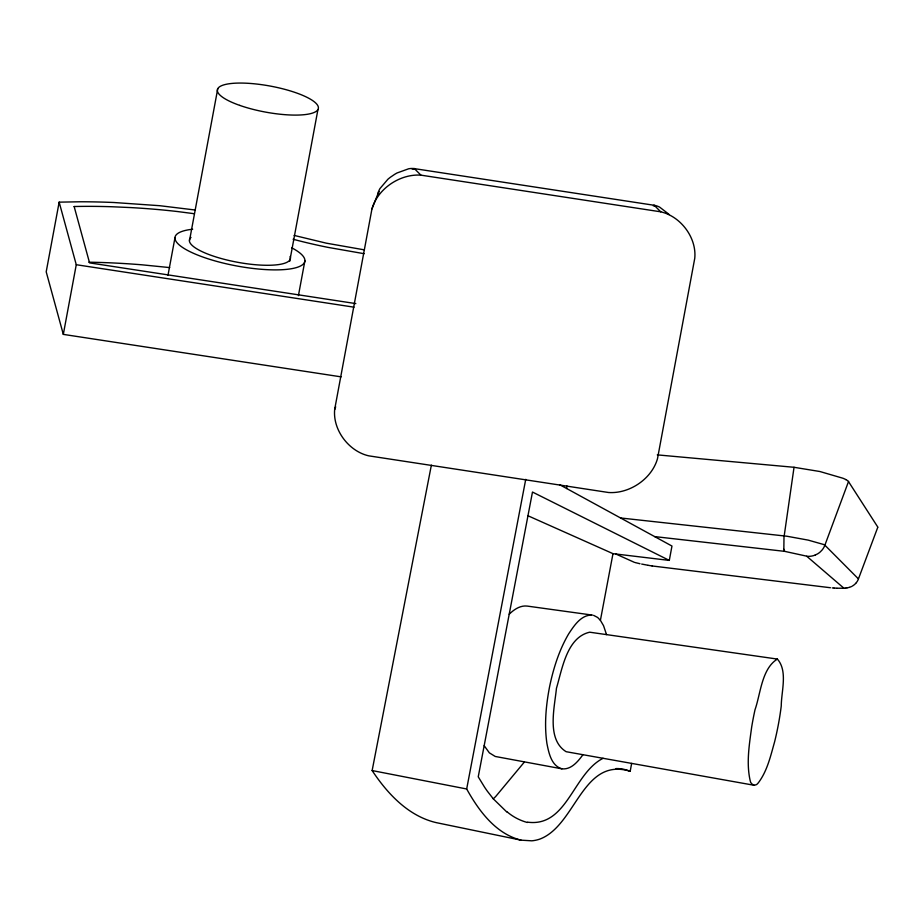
<?xml version="1.0" encoding="UTF-8"?>
<svg xmlns="http://www.w3.org/2000/svg" width="924" height="924" viewBox="0 0 924 924"><rect width="100%" height="100%" fill="white"/><g stroke="black" fill="none" stroke-linecap="round" stroke-linejoin="round"><path stroke-width="1.39" d="M877.8 527.084L848.498 481.577L824.878 545.206A16.955 16.251 -15.3 0 1 821.99 550.138L820.108 552.044A17.198 16.493 -15.3 0 1 817.625 553.846L815.211 555.058M566.678 488.53L566.978 485.955M845.679 479.498L845.137 479.221A38.369 36.787 -15.3 0 0 842.931 478.239L819.888 471.517L794.039 467.29L783.991 537.306L783.841 549.306M334.684 409.344C332.605 429.903 348.718 451.258 368.711 455.832L608.546 492.504C629.452 493.936 651.743 478.978 657.495 458.685L694.756 258.304C696.835 237.745 680.734 216.389 660.741 211.815L420.894 175.144C399.988 173.712 377.697 188.658 371.945 208.951L334.684 409.344L335.689 406.814M195.23 210.014L159.771 205.706L113.86 202.506A320.166 82.479 10.5 0 0 80.215 201.778L59.159 202.148L46.2 271.829L63.317 334.384L341.095 376.853M63.317 334.384L76.265 264.714L59.159 202.148M167.972 275.364L174.971 237.734M189.547 240.402L217.764 88.623M289.72 261.319L317.937 109.552M298.417 295.634L304.897 260.799M631.646 763.397L630.191 771.274C582.328 756.583 576.126 825.248 539.986 839.038A32.224 30.896 -15.3 0 1 531.843 840.817L521.124 840.17L436.209 822.626C408.281 816.1 387.422 793.624 372.141 770.558L431.369 465.153M527.962 515.754L612.982 553.661L669.299 560.406L671.967 546.049L559.574 484.65M606.525 634.615L603.557 625.71L600.404 620.327L612.982 553.661M521.124 840.17C495.622 833.841 478.805 810.741 466.678 788.981L525.733 479.348M668.41 213.86L659.667 207.149A21.16 20.282 -15.1 0 0 657.01 206.006L655.116 205.451A13.629 13.063 -15.3 0 0 654.238 205.29L414.402 168.63A13.629 13.075 -15.3 0 0 413.513 168.514L411.526 168.468A21.16 20.282 -15.2 0 0 408.685 168.769L396.985 172.996A48.718 46.697 -15.3 0 0 394.594 174.393L390.586 177.108A48.88 46.893 -15.2 0 0 387.895 179.256L379.995 188.531A21.16 20.293 -15.2 0 0 378.736 191.106L378.159 192.862A13.629 13.063 -15.3 0 0 377.951 193.809L371.945 208.951M412.231 169.219L412.393 168.78A14.426 1.294 -87.5 0 1 412.439 168.676M877.765 527.327L858.223 579.487A13.548 12.982 -15.3 0 1 856.248 582.755L855.901 583.159M413.536 169.323L413.733 168.988A14.668 1.744 -81.5 0 1 414.402 168.63L420.894 175.144M653.36 205.994L653.557 205.659A14.668 1.767 -81.2 0 1 654.238 205.29L660.741 211.815M378.066 193.578L378.875 192.943M582.963 754.7C578.02 761.422 571.24 769.888 561.919 768.826L495.218 756.456L489.35 752.841L484.176 745.668M654.654 206.248L654.943 205.89A14.426 2.125 -75 0 1 655.278 205.613M855.74 583.344L855.601 583.494A13.837 13.259 -15.3 0 1 852.898 585.724L852.425 586.012M524.255 762.184L496.015 796.13A75.179 72.084 -15.3 0 1 494.86 797.331L493.312 798.844L506.699 811.896M509.205 614.217C513.94 609.563 520.27 605.208 527.246 606.086L592.249 615.072C581.127 614.691 574.104 625.652 568.676 633.852C559.043 650.253 553.314 668.641 549.491 687.179C545.957 705.682 544.19 724.786 546.927 743.52C548.798 752.921 551.316 765.765 561.919 768.826M603.106 758.292C572.938 773.469 567.174 827.511 527.535 822.164M851.593 586.451L851.154 586.671A14.426 13.837 -15.3 0 1 850.323 587.017L849.687 587.248M849.329 587.364L847.112 587.883M846.858 587.93L845.818 588.057M845.448 588.103L844.513 588.172M777.384 659.078C761.688 668.722 760.683 693.485 755.024 709.701A336.532 322.672 -15.3 0 0 751.639 727.304C749.295 744.744 746.234 762.843 750.092 780.272C750.404 784.649 755.601 787.063 758.177 783.021C767.278 771.136 770.593 755.982 774.601 741.845A327.546 314.068 -15.3 0 0 781.254 705.994C781.323 691.198 787.976 671.078 777.384 659.078L589.697 632.201C566.782 637.329 562.162 669.184 556.444 688.299C554.585 707.599 546.327 739.419 566.135 751.697L753.845 785.215M844.12 588.195L843.219 588.23M842.942 588.241L837.849 588.218M837.248 588.195L836.705 588.172M836.047 588.149L834.834 588.08M834.314 588.057L833.54 587.999M832.986 587.964L832.235 587.907M657.287 454.874L794.039 467.29M620.57 517.971L786.751 536.209L808.223 540.124L823.769 544.536M654.642 536.59L784.73 551.362A5.174 4.955 -15.3 0 1 783.91 549.306M169.716 267.59L141.846 264.795A293.278 75.549 10.5 0 0 88.9 262.208M652.517 566.008L830.445 587.733M784.973 551.42L806.409 556.109M652.436 565.996L651.917 565.915M194.086 213.687L177.466 211.538A221.333 57.022 10.5 0 0 158.443 209.586A268.688 69.219 10.5 0 0 130.896 207.588L111.92 206.745A301.351 77.628 10.5 0 0 74.139 206.526M363.86 249.769L326.288 243.162L294.121 235.412M355.832 303.603L89.57 262.89L74.151 206.537M76.265 264.714L354.054 307.184M364.114 253.696L328.205 247.413A156.064 40.206 10.5 0 1 293.116 239.247M651.432 565.846L650.796 565.742M650.126 565.638L648.174 565.303M647.793 565.234L641.706 564.067M372.141 770.558L466.678 788.981M639.997 563.709L639.362 563.571M639.154 563.524L634.996 562.531M593.566 615.338L597.643 617.475L600.404 620.327M615.95 554.065L634.43 562.358M669.299 560.406L532.478 492.042L478.239 776.818L484.476 787.029A149.7 143.543 -15.3 0 0 487.387 791.244L493.312 798.844M824.046 544.675L824.416 544.871A2.691 2.576 -15.3 0 1 824.889 545.195L858.315 578.782M843.335 587.71L806.733 556.248A16.609 15.927 -15.3 0 0 815.211 555.047M668.526 213.975L669.103 214.587M527.385 822.499A53.084 50.889 -15.3 0 1 506.906 811.665M615.985 768.572A32.224 30.896 -15.3 0 1 630.145 771.355M845.633 479.579A10.326 9.898 -15.3 0 1 848.602 481.473M291.753 247.828A66.008 17.002 10.5 0 1 281.935 269.727A66.008 17.002 10.5 0 1 192.77 252.98A66.008 17.002 10.5 0 1 192.689 229.221M290.148 256.456A51.34 13.225 10.5 0 1 236.405 262.058A51.34 13.225 10.5 0 1 191.002 237.433M378.32 192.319A14.668 3.557 17.1 0 1 379.371 191.534M239.732 105.382A51.34 13.225 10.5 0 0 318.283 108.72A51.34 13.225 10.5 0 0 245.553 83.172A51.34 13.225 10.5 0 0 239.732 105.382"/></g></svg>
